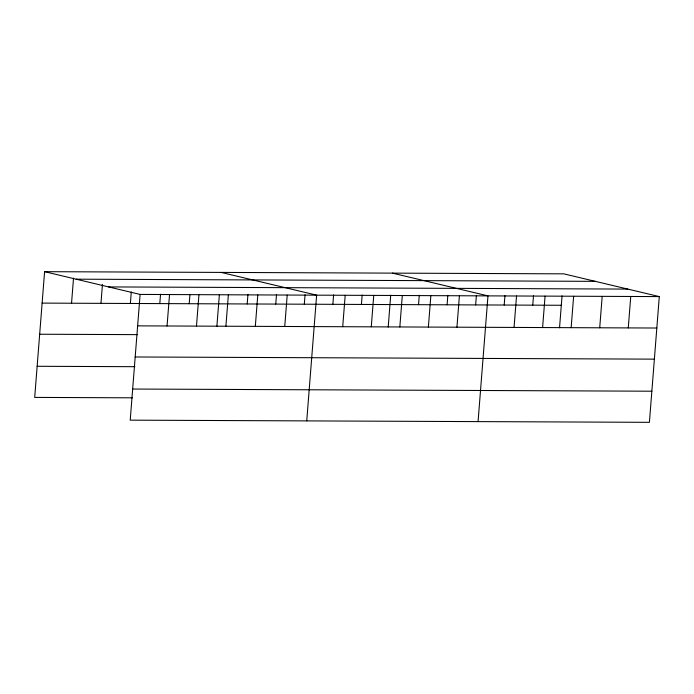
<?xml version="1.0" encoding="UTF-8"?>
<svg xmlns="http://www.w3.org/2000/svg" width="694" height="694" viewBox="0 0 694 694"><rect width="100%" height="100%" fill="white"/><g stroke="black" fill="none" stroke-linecap="round" stroke-linejoin="round"><path stroke-width="1.04" d="M44.598 271.675L140.11 294.43L130.212 420.156L649.402 422.325L659.3 296.59L563.788 273.844L44.598 271.675L34.7 397.41L132.415 397.818M71.543 303.226L73.521 278.086M100.96 303.356L102.443 284.497M130.385 303.478L131.287 291.948M159.802 303.599L160.548 294.169M167.054 325.98L169.536 294.551M189.228 303.72L189.965 294.291M196.48 326.102L198.952 294.672M216.875 326.38L219.391 294.412M225.897 326.223L228.369 294.794M247.203 303.963L247.94 294.534M255.323 326.353L257.795 294.915M275.761 304.085L276.498 294.655M284.74 326.475L287.212 295.037M304.31 304.198L305.056 294.768M306.739 420.894L316.638 295.167L221.117 272.412M332.868 304.319L333.606 294.889M342.715 326.718L345.187 295.28M361.427 304.44L362.164 295.011M371.273 326.831L373.745 295.401M388.206 327.091L390.722 295.132M399.831 326.952L402.303 295.523M418.534 304.675L419.28 295.245M428.38 327.074L430.853 295.635M447.092 304.796L447.83 295.366M456.938 327.195L459.411 295.757M475.642 304.918L476.388 295.488M478.071 421.614L487.969 295.878L392.448 273.124M504.2 305.039L504.946 295.609M514.046 327.429L516.527 296M532.758 305.152L533.495 295.722M542.604 327.551L545.076 296.112M559.538 327.811L562.053 295.844M571.162 327.663L573.634 296.234M599.711 327.785L602.192 296.355M628.27 327.906L630.742 296.477M76.114 279.179L595.305 281.348M108.594 286.917L627.784 289.086M140.11 294.43L659.3 296.59M42.126 303.104L561.307 305.273M137.638 325.859L656.828 328.028M39.671 334.23L137.395 334.638M135.191 356.976L654.381 359.145M37.146 366.285L134.87 366.692M132.667 389.039L651.857 391.208"/></g></svg>
